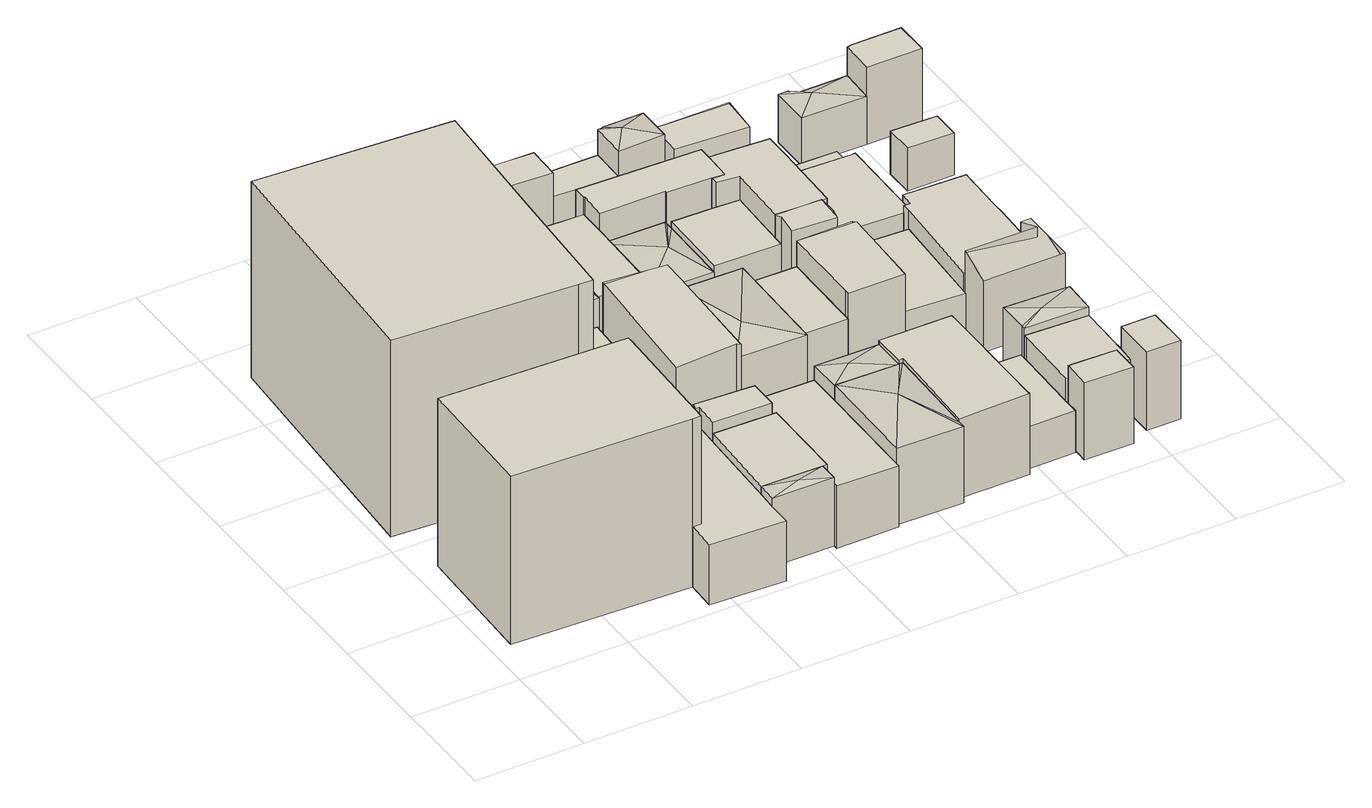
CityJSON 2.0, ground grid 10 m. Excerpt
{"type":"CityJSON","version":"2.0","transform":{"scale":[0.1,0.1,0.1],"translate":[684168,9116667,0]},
"CityObjects":{
"building1":{"type":"Building","attributes":{"Building Type":"Office Building","Roof Shape":"flat","Roof Material":"Asbestos Sheet","Roof Material Code":"4","Roof Direction":"west","Building Height":16.44,"Roof Slope":14.4,"Footprint Area":208.8,"Solar PV Capacity Low":28.15,"Solar PV Capacity High":36.98,"Solar Annual Energy Low":40597,"Solar Annual Energy High":53504,"Suitable PV Area":168.08},"geometry":[{"type":"MultiSurface","lod":"2.2","boundaries":[[[0,1,2,3,4,5]],[[5,4,6,7]],[[4,3,8,6]],[[3,2,9,8]],[[2,1,10,9]],[[1,0,11,10]],[[0,5,7,11]],[[7,6,8,9,10,11]]]}]},
"building2":{"type":"Building","attributes":{"Building Type":"Office Building","Roof Shape":"flat","Roof Material":"Asbestos Sheet","Roof Material Code":"4","Roof Direction":"west","Building Height":19.15,"Roof Slope":11.9,"Footprint Area":438.15,"Solar PV Capacity Low":59.08,"Solar PV Capacity High":77.6,"Solar Annual Energy Low":85191,"Solar Annual Energy High":112275,"Suitable PV Area":352.71},"geometry":[{"type":"MultiSurface","lod":"2.2","boundaries":[[[12,13,14,15,16,17]],[[17,16,18,19]],[[16,15,20,18]],[[15,14,21,20]],[[14,13,22,21]],[[13,12,23,22]],[[12,17,19,23]],[[19,18,20,21,22,23]]]}]},
"building3":{"type":"Building","attributes":{"Building Type":"Residential","Roof Shape":"flat","Roof Material":"Concrete Glazed Tile","Roof Material Code":"1","Roof Direction":"west","Building Height":5.93,"Roof Slope":13.5,"Footprint Area":89.83,"Solar PV Capacity Low":11.25,"Solar PV Capacity High":14.77,"Solar Annual Energy Low":16218,"Solar Annual Energy High":21374,"Suitable PV Area":67.15},"geometry":[{"type":"MultiSurface","lod":"2.2","boundaries":[[[24,3,2,1,25,26,27,28,29,30]],[[30,29,31,32]],[[29,28,33,31]],[[28,27,34,33]],[[27,26,35,34]],[[26,25,36,35]],[[25,1,37,36]],[[1,2,38,37]],[[2,3,39,38]],[[3,24,40,39]],[[24,30,32,40]],[[32,31,33,34,35,36,37,38,39,40]]]}]},
"building4":{"type":"Building","attributes":{"Building Type":"Residential","Roof Shape":"hip","Roof Material":"Concrete Glazed Tile","Roof Material Code":"1","Roof Direction":"west","Building Height":6.72,"Roof Slope":23.7,"Footprint Area":10.1,"Solar PV Capacity Low":1.26,"Solar PV Capacity High":1.66,"Solar Annual Energy Low":1823,"Solar Annual Energy High":2403,"Suitable PV Area":7.55},"geometry":[{"type":"MultiSurface","lod":"2.2","boundaries":[[[41,42,28,27]],[[27,28,43,44]],[[28,42,45,43]],[[42,41,46,45]],[[41,27,44,46]],[[44,43,47]],[[43,45,47]],[[45,46,47]],[[46,44,47]]]}]},
"building5":{"type":"Building","attributes":{"Building Type":"Residential","Roof Shape":"shed","Roof Material":"Concrete Glazed Tile","Roof Material Code":"1","Roof Direction":"west","Building Height":4.6,"Roof Slope":17.4,"Footprint Area":80.09,"Solar PV Capacity Low":10.03,"Solar PV Capacity High":13.17,"Solar Annual Energy Low":14459,"Solar Annual Energy High":19056,"Suitable PV Area":59.86},"geometry":[{"type":"MultiSurface","lod":"2.2","boundaries":[[[15,14,13,48,49]],[[49,48,50,51]],[[48,13,52,50]],[[13,14,53,52]],[[14,15,54,53]],[[15,49,51,54]],[[51,50,52,53,54]]]}]},
"building6":{"type":"Building","attributes":{"Building Type":"Residential","Roof Shape":"flat","Roof Material":"Concrete Glazed Tile","Roof Material Code":"1","Roof Direction":"west","Building Height":6.72,"Roof Slope":6.2,"Footprint Area":47.61,"Solar PV Capacity Low":5.96,"Solar PV Capacity High":7.83,"Solar Annual Energy Low":8595,"Solar Annual Energy High":11328,"Suitable PV Area":35.59},"geometry":[{"type":"MultiSurface","lod":"2.2","boundaries":[[[55,29,28,42,56,57]],[[57,56,58,59]],[[56,42,45,58]],[[42,28,43,45]],[[28,29,60,43]],[[29,55,61,60]],[[55,57,59,61]],[[59,58,45,43,60,61]]]}]},
"building7":{"type":"Building","attributes":{"Building Type":"Residential","Roof Shape":"flat","Roof Material":"Concrete Glazed Tile","Roof Material Code":"1","Roof Direction":"west","Building Height":7.8,"Roof Slope":12,"Footprint Area":15.35,"Solar PV Capacity Low":1.92,"Solar PV Capacity High":2.52,"Solar Annual Energy Low":2770,"Solar Annual Energy High":3651,"Suitable PV Area":11.47},"geometry":[{"type":"MultiSurface","lod":"2.2","boundaries":[[[62,24,30,29,55,63]],[[63,55,64,65]],[[55,29,66,64]],[[29,30,67,66]],[[30,24,68,67]],[[24,62,69,68]],[[62,63,65,69]],[[65,64,66,67,68,69]]]}]},
"building8":{"type":"Building","attributes":{"Building Type":"Residential","Roof Shape":"shed","Roof Material":"Concrete Glazed Tile","Roof Material Code":"1","Roof Direction":"west","Building Height":5.99,"Roof Slope":11.4,"Footprint Area":73.12,"Solar PV Capacity Low":9.15,"Solar PV Capacity High":12.02,"Solar Annual Energy Low":13201,"Solar Annual Energy High":17398,"Suitable PV Area":54.65},"geometry":[{"type":"MultiSurface","lod":"2.2","boundaries":[[[70,63,55,57,56,42,41,71,72,73,74,75]],[[75,74,76,77]],[[74,73,78,76]],[[73,72,79,78]],[[72,71,80,79]],[[71,41,81,80]],[[41,42,82,81]],[[42,56,83,82]],[[56,57,84,83]],[[57,55,85,84]],[[55,63,86,85]],[[63,70,87,86]],[[70,75,77,87]],[[77,76,78,79,80,81,82,83,84,85,86,87]]]}]},
"building9":{"type":"Building","attributes":{"Building Type":"Residential","Roof Shape":"hip","Roof Material":"Concrete Glazed Tile","Roof Material Code":"1","Roof Direction":"west","Building Height":6.15,"Roof Slope":22.5,"Footprint Area":70.65,"Solar PV Capacity Low":8.85,"Solar PV Capacity High":11.62,"Solar Annual Energy Low":12756,"Solar Annual Energy High":16811,"Suitable PV Area":52.81},"geometry":[{"type":"MultiSurface","lod":"2.2","boundaries":[[[88,89,90,91,92,93,94,95]],[[95,94,96,97]],[[94,93,98,96]],[[93,92,99,98]],[[92,91,100,99]],[[91,90,101,100]],[[90,89,102,101]],[[89,88,103,102]],[[88,95,97,103]],[[97,96,104]],[[96,98,104]],[[98,99,104]],[[99,100,104]],[[100,101,104]],[[101,102,104]],[[102,103,104]],[[103,97,104]]]}]},
"building10":{"type":"Building","attributes":{"Building Type":"Residential","Roof Shape":"gable","Roof Material":"Concrete Glazed Tile","Roof Material Code":"1","Roof Direction":"west","Building Height":7.82,"Roof Slope":29.4,"Footprint Area":72.89,"Solar PV Capacity Low":9.13,"Solar PV Capacity High":11.99,"Solar Annual Energy Low":13160,"Solar Annual Energy High":17344,"Suitable PV Area":54.49},"geometry":[{"type":"MultiSurface","lod":"2.2","boundaries":[[[105,106,107,108,109,110]],[[110,109,111,112]],[[109,108,113,111]],[[108,107,114,113]],[[107,106,115,114]],[[106,105,116,115]],[[105,110,112,116]],[[112,111,113,114,115,116]]]}]},
"building11":{"type":"Building","attributes":{"Building Type":"Residential","Roof Shape":"gable","Roof Material":"Concrete Glazed Tile","Roof Material Code":"1","Roof Direction":"west","Building Height":5.96,"Roof Slope":29.6,"Footprint Area":47.29,"Solar PV Capacity Low":5.92,"Solar PV Capacity High":7.78,"Solar Annual Energy Low":8538,"Solar Annual Energy High":11252,"Suitable PV Area":35.35},"geometry":[{"type":"MultiSurface","lod":"2.2","boundaries":[[[93,92,91,90,117,118,119,120,121]],[[121,120,122,123]],[[120,119,124,122]],[[119,118,125,124]],[[118,117,126,125]],[[117,90,127,126]],[[90,91,128,127]],[[91,92,129,128]],[[92,93,130,129]],[[93,121,123,130]],[[123,122,124,125,126,127,128,129,130]]]}]},
"building12":{"type":"Building","attributes":{"Building Type":"Residential","Roof Shape":"hip","Roof Material":"Concrete Glazed Tile","Roof Material Code":"1","Roof Direction":"west","Building Height":7.52,"Roof Slope":21.6,"Footprint Area":61.01,"Solar PV Capacity Low":7.64,"Solar PV Capacity High":10.03,"Solar Annual Energy Low":11016,"Solar Annual Energy High":14518,"Suitable PV Area":45.61},"geometry":[{"type":"MultiSurface","lod":"2.2","boundaries":[[[131,74,73,132,133,134]],[[134,133,135,136]],[[133,132,137,135]],[[132,73,138,137]],[[73,74,139,138]],[[74,131,140,139]],[[131,134,136,140]],[[136,135,141]],[[135,137,141]],[[137,138,141]],[[138,139,141]],[[139,140,141]],[[140,136,141]]]}]},
"building13":{"type":"Building","attributes":{"Building Type":"Residential","Roof Shape":"hip","Roof Material":"Concrete Glazed Tile","Roof Material Code":"1","Roof Direction":"west","Building Height":6.87,"Roof Slope":25.1,"Footprint Area":60.81,"Solar PV Capacity Low":7.61,"Solar PV Capacity High":10,"Solar Annual Energy Low":10979,"Solar Annual Energy High":14469,"Suitable PV Area":45.45},"geometry":[{"type":"MultiSurface","lod":"2.2","boundaries":[[[108,107,106,142,143]],[[143,142,144,145]],[[142,106,146,144]],[[106,107,147,146]],[[107,108,148,147]],[[108,143,145,148]],[[145,144,149]],[[144,146,149]],[[146,147,149]],[[147,148,149]],[[148,145,149]]]}]},
"building14":{"type":"Building","attributes":{"Building Type":"Residential","Roof Shape":"hip","Roof Material":"Concrete Glazed Tile","Roof Material Code":"1","Roof Direction":"west","Building Height":7.38,"Roof Slope":20.2,"Footprint Area":18.79,"Solar PV Capacity Low":2.35,"Solar PV Capacity High":3.09,"Solar Annual Energy Low":3392,"Solar Annual Energy High":4471,"Suitable PV Area":14.05},"geometry":[{"type":"MultiSurface","lod":"2.2","boundaries":[[[75,74,131,150]],[[150,131,151,152]],[[131,74,153,151]],[[74,75,154,153]],[[75,150,152,154]],[[152,151,155]],[[151,153,155]],[[153,154,155]],[[154,152,155]]]}]},
"building15":{"type":"Building","attributes":{"Building Type":"Residential","Roof Shape":"gable","Roof Material":"Concrete Glazed Tile","Roof Material Code":"1","Roof Direction":"west","Building Height":7.35,"Roof Slope":32.5,"Footprint Area":17.29,"Solar PV Capacity Low":2.17,"Solar PV Capacity High":2.84,"Solar Annual Energy Low":3122,"Solar Annual Energy High":4114,"Suitable PV Area":12.93},"geometry":[{"type":"MultiSurface","lod":"2.2","boundaries":[[[156,157,158,159,160,161]],[[161,160,162,163]],[[160,159,164,162]],[[159,158,165,164]],[[158,157,166,165]],[[157,156,167,166]],[[156,161,163,167]],[[163,162,164,165,166,167]]]}]},
"building16":{"type":"Building","attributes":{"Building Type":"Residential","Roof Shape":"hip","Roof Material":"Concrete Glazed Tile","Roof Material Code":"1","Roof Direction":"west","Building Height":4.65,"Roof Slope":21.7,"Footprint Area":47.4,"Solar PV Capacity Low":5.93,"Solar PV Capacity High":7.79,"Solar Annual Energy Low":8557,"Solar Annual Energy High":11278,"Suitable PV Area":35.43},"geometry":[{"type":"MultiSurface","lod":"2.2","boundaries":[[[119,118,168,169,170,171]],[[171,170,172,173]],[[170,169,174,172]],[[169,168,175,174]],[[168,118,176,175]],[[118,119,177,176]],[[119,171,173,177]],[[173,172,178]],[[172,174,178]],[[174,175,178]],[[175,176,178]],[[176,177,178]],[[177,173,178]]]}]},
"building17":{"type":"Building","attributes":{"Building Type":"Residential","Roof Shape":"gable","Roof Material":"Concrete Glazed Tile","Roof Material Code":"1","Roof Direction":"west","Building Height":7.78,"Roof Slope":31.2,"Footprint Area":81.11,"Solar PV Capacity Low":10.16,"Solar PV Capacity High":13.34,"Solar Annual Energy Low":14644,"Solar Annual Energy High":19299,"Suitable PV Area":60.63},"geometry":[{"type":"MultiSurface","lod":"2.2","boundaries":[[[131,134,133,179,180,181,182,150]],[[150,182,183,184]],[[182,181,185,183]],[[181,180,186,185]],[[180,179,187,186]],[[179,133,188,187]],[[133,134,189,188]],[[134,131,190,189]],[[131,150,184,190]],[[184,183,185,186,187,188,189,190]]]}]},
"building18":{"type":"Building","attributes":{"Building Type":"Residential","Roof Shape":"gable","Roof Material":"Concrete Glazed Tile","Roof Material Code":"1","Roof Direction":"west","Building Height":5.29,"Roof Slope":26,"Footprint Area":40.48,"Solar PV Capacity Low":5.07,"Solar PV Capacity High":6.66,"Solar Annual Energy Low":7309,"Solar Annual Energy High":9632,"Suitable PV Area":30.26},"geometry":[{"type":"MultiSurface","lod":"2.2","boundaries":[[[143,191,192,193,194]],[[194,193,195,196]],[[193,192,197,195]],[[192,191,198,197]],[[191,143,199,198]],[[143,194,196,199]],[[196,195,197,198,199]]]}]},
"building19":{"type":"Building","attributes":{"Building Type":"Residential","Roof Shape":"gable","Roof Material":"Concrete Glazed Tile","Roof Material Code":"1","Roof Direction":"west","Building Height":4.99,"Roof Slope":30.1,"Footprint Area":19.28,"Solar PV Capacity Low":2.41,"Solar PV Capacity High":3.17,"Solar Annual Energy Low":3480,"Solar Annual Energy High":4586,"Suitable PV Area":14.41},"geometry":[{"type":"MultiSurface","lod":"2.2","boundaries":[[[200,156,161,201]],[[201,161,202,203]],[[161,156,204,202]],[[156,200,205,204]],[[200,201,203,205]],[[203,202,204,205]]]}]},
"building20":{"type":"Building","attributes":{"Building Type":"Residential","Roof Shape":"shed","Roof Material":"Concrete Glazed Tile","Roof Material Code":"1","Roof Direction":"west","Building Height":7.64,"Roof Slope":12.4,"Footprint Area":42.54,"Solar PV Capacity Low":5.33,"Solar PV Capacity High":7,"Solar Annual Energy Low":7680,"Solar Annual Energy High":10122,"Suitable PV Area":31.8},"geometry":[{"type":"MultiSurface","lod":"2.2","boundaries":[[[206,120,121,119,171,170,207,208,209,210]],[[210,209,211,212]],[[209,208,213,211]],[[208,207,214,213]],[[207,170,215,214]],[[170,171,216,215]],[[171,119,217,216]],[[119,121,218,217]],[[121,120,219,218]],[[120,206,220,219]],[[206,210,212,220]],[[212,211,213,214,215,216,217,218,219,220]]]}]},
"building21":{"type":"Building","attributes":{"Building Type":"Residential","Roof Shape":"flat","Roof Material":"Concrete Glazed Tile","Roof Material Code":"1","Roof Direction":"west","Building Height":5.34,"Roof Slope":9.9,"Footprint Area":42.13,"Solar PV Capacity Low":5.28,"Solar PV Capacity High":6.93,"Solar Annual Energy Low":7607,"Solar Annual Energy High":10025,"Suitable PV Area":31.49},"geometry":[{"type":"MultiSurface","lod":"2.2","boundaries":[[[221,169,168,222,223,224]],[[224,223,225,226]],[[223,222,227,225]],[[222,168,228,227]],[[168,169,229,228]],[[169,221,230,229]],[[221,224,226,230]],[[226,225,227,228,229,230]]]}]},
"building22":{"type":"Building","attributes":{"Building Type":"Residential","Roof Shape":"gable","Roof Material":"Concrete Glazed Tile","Roof Material Code":"1","Roof Direction":"west","Building Height":4.12,"Roof Slope":27.1,"Footprint Area":39.56,"Solar PV Capacity Low":4.95,"Solar PV Capacity High":6.51,"Solar Annual Energy Low":7142,"Solar Annual Energy High":9413,"Suitable PV Area":29.57},"geometry":[{"type":"MultiSurface","lod":"2.2","boundaries":[[[181,180,231,232,233,234,235,236,237]],[[237,236,238,239]],[[236,235,240,238]],[[235,234,241,240]],[[234,233,242,241]],[[233,232,243,242]],[[232,231,244,243]],[[231,180,245,244]],[[180,181,246,245]],[[181,237,239,246]],[[239,238,240,241,242,243,244,245,246]]]}]},
"building23":{"type":"Building","attributes":{"Building Type":"Residential","Roof Shape":"gable","Roof Material":"Concrete Glazed Tile","Roof Material Code":"1","Roof Direction":"west","Building Height":7.77,"Roof Slope":33.1,"Footprint Area":43.01,"Solar PV Capacity Low":5.38,"Solar PV Capacity High":7.07,"Solar Annual Energy Low":7765,"Solar Annual Energy High":10233,"Suitable PV Area":32.15},"geometry":[{"type":"MultiSurface","lod":"2.2","boundaries":[[[247,194,193,192,248,249]],[[249,248,250,251]],[[248,192,252,250]],[[192,193,253,252]],[[193,194,254,253]],[[194,247,255,254]],[[247,249,251,255]],[[251,250,252,253,254,255]]]}]},
"building24":{"type":"Building","attributes":{"Building Type":"Residential","Roof Shape":"hip","Roof Material":"Concrete Glazed Tile","Roof Material Code":"1","Roof Direction":"west","Building Height":7.49,"Roof Slope":30,"Footprint Area":14.62,"Solar PV Capacity Low":1.83,"Solar PV Capacity High":2.4,"Solar Annual Energy Low":2639,"Solar Annual Energy High":3478,"Suitable PV Area":10.93},"geometry":[{"type":"MultiSurface","lod":"2.2","boundaries":[[[256,257,258,200,201,259]],[[259,201,260,261]],[[201,200,262,260]],[[200,258,263,262]],[[258,257,264,263]],[[257,256,265,264]],[[256,259,261,265]],[[261,260,266]],[[260,262,266]],[[262,263,266]],[[263,264,266]],[[264,265,266]],[[265,261,266]]]}]},
"building25":{"type":"Building","attributes":{"Building Type":"Residential","Roof Shape":"gable","Roof Material":"Concrete Glazed Tile","Roof Material Code":"1","Roof Direction":"west","Building Height":7.5,"Roof Slope":27.3,"Footprint Area":10.87,"Solar PV Capacity Low":1.36,"Solar PV Capacity High":1.79,"Solar Annual Energy Low":1963,"Solar Annual Energy High":2587,"Suitable PV Area":8.13},"geometry":[{"type":"MultiSurface","lod":"2.2","boundaries":[[[267,268,269,270,271,223,222]],[[222,223,272,273]],[[223,271,274,272]],[[271,270,275,274]],[[270,269,276,275]],[[269,268,277,276]],[[268,267,278,277]],[[267,222,273,278]],[[273,272,274,275,276,277,278]]]}]},
"building26":{"type":"Building","attributes":{"Building Type":"Residential","Roof Shape":"gable","Roof Material":"Concrete Glazed Tile","Roof Material Code":"1","Roof Direction":"west","Building Height":7.48,"Roof Slope":31.3,"Footprint Area":11.9,"Solar PV Capacity Low":1.49,"Solar PV Capacity High":1.96,"Solar Annual Energy Low":2148,"Solar Annual Energy High":2831,"Suitable PV Area":8.89},"geometry":[{"type":"MultiSurface","lod":"2.2","boundaries":[[[279,280,281,282,283,284]],[[284,283,285,286]],[[283,282,287,285]],[[282,281,288,287]],[[281,280,289,288]],[[280,279,290,289]],[[279,284,286,290]],[[286,285,287,288,289,290]]]}]},
"building27":{"type":"Building","attributes":{"Building Type":"Residential","Roof Shape":"shed","Roof Material":"Concrete Glazed Tile","Roof Material Code":"1","Roof Direction":"west","Building Height":7.47,"Roof Slope":17,"Footprint Area":47.43,"Solar PV Capacity Low":5.94,"Solar PV Capacity High":7.8,"Solar Annual Energy Low":8563,"Solar Annual Energy High":11285,"Suitable PV Area":35.45},"geometry":[{"type":"MultiSurface","lod":"2.2","boundaries":[[[291,209,208,207,221,224,223,271,270,292,293]],[[293,292,294,295]],[[292,270,296,294]],[[270,271,297,296]],[[271,223,298,297]],[[223,224,299,298]],[[224,221,300,299]],[[221,207,214,300]],[[207,208,213,214]],[[208,209,211,213]],[[209,291,301,211]],[[291,293,295,301]],[[295,294,296,297,298,299,300,214,213,211,301]]]}]},
"building28":{"type":"Building","attributes":{"Building Type":"Residential","Roof Shape":"shed","Roof Material":"Concrete Glazed Tile","Roof Material Code":"1","Roof Direction":"west","Building Height":6.17,"Roof Slope":11.4,"Footprint Area":39.54,"Solar PV Capacity Low":4.95,"Solar PV Capacity High":6.5,"Solar Annual Energy Low":7139,"Solar Annual Energy High":9408,"Suitable PV Area":29.56},"geometry":[{"type":"MultiSurface","lod":"2.2","boundaries":[[[302,303,235,234,233,282,280,279,304,305]],[[305,304,306,307]],[[304,279,308,306]],[[279,280,309,308]],[[280,282,310,309]],[[282,233,311,310]],[[233,234,312,311]],[[234,235,313,312]],[[235,303,314,313]],[[303,302,315,314]],[[302,305,307,315]],[[307,306,308,309,310,311,312,313,314,315]]]}]},
"building29":{"type":"Building","attributes":{"Building Type":"Residential","Roof Shape":"flat","Roof Material":"Concrete Glazed Tile","Roof Material Code":"1","Roof Direction":"west","Building Height":4.17,"Roof Slope":8.9,"Footprint Area":54.48,"Solar PV Capacity Low":6.82,"Solar PV Capacity High":8.96,"Solar Annual Energy Low":9835,"Solar Annual Energy High":12962,"Suitable PV Area":40.72},"geometry":[{"type":"MultiSurface","lod":"2.2","boundaries":[[[316,247,249,248,317,318,319]],[[319,318,320,321]],[[318,317,322,320]],[[317,248,323,322]],[[248,249,324,323]],[[249,247,325,324]],[[247,316,326,325]],[[316,319,321,326]],[[321,320,322,323,324,325,326]]]}]},
"building30":{"type":"Building","attributes":{"Building Type":"Residential","Roof Shape":"hip","Roof Material":"Concrete Glazed Tile","Roof Material Code":"1","Roof Direction":"west","Building Height":7.03,"Roof Slope":29.5,"Footprint Area":19.41,"Solar PV Capacity Low":2.43,"Solar PV Capacity High":3.19,"Solar Annual Energy Low":3503,"Solar Annual Energy High":4617,"Suitable PV Area":14.51},"geometry":[{"type":"MultiSurface","lod":"2.2","boundaries":[[[327,236,235,303,328]],[[328,303,329,330]],[[303,235,331,329]],[[235,236,332,331]],[[236,327,333,332]],[[327,328,330,333]],[[330,329,334]],[[329,331,334]],[[331,332,334]],[[332,333,334]],[[333,330,334]]]}]},
"building31":{"type":"Building","attributes":{"Building Type":"Residential","Roof Shape":"gable","Roof Material":"Concrete Glazed Tile","Roof Material Code":"1","Roof Direction":"west","Building Height":5.66,"Roof Slope":27,"Footprint Area":24.03,"Solar PV Capacity Low":3.01,"Solar PV Capacity High":3.95,"Solar Annual Energy Low":4338,"Solar Annual Energy High":5717,"Suitable PV Area":17.96},"geometry":[{"type":"MultiSurface","lod":"2.2","boundaries":[[[335,336,337,338,339]],[[339,338,340,341]],[[338,337,342,340]],[[337,336,343,342]],[[336,335,344,343]],[[335,339,341,344]],[[341,340,342,343,344]]]}]},
"building32":{"type":"Building","attributes":{"Building Type":"Residential","Roof Shape":"shed","Roof Material":"Concrete Glazed Tile","Roof Material Code":"1","Roof Direction":"west","Building Height":5.27,"Roof Slope":13.5,"Footprint Area":58.49,"Solar PV Capacity Low":7.32,"Solar PV Capacity High":9.62,"Solar Annual Energy Low":10560,"Solar Annual Energy High":13918,"Suitable PV Area":43.72},"geometry":[{"type":"MultiSurface","lod":"2.2","boundaries":[[[345,293,292,270,269,346,347,348,349,350,351,352]],[[352,351,353,354]],[[351,350,355,353]],[[350,349,356,355]],[[349,348,357,356]],[[348,347,358,357]],[[347,346,359,358]],[[346,269,360,359]],[[269,270,361,360]],[[270,292,362,361]],[[292,293,363,362]],[[293,345,364,363]],[[345,352,354,364]],[[354,353,355,356,357,358,359,360,361,362,363,364]]]}]},
"building33":{"type":"Building","attributes":{"Building Type":"Residential","Roof Shape":"gable","Roof Material":"Concrete Glazed Tile","Roof Material Code":"1","Roof Direction":"west","Building Height":7.67,"Roof Slope":31.1,"Footprint Area":12.09,"Solar PV Capacity Low":1.51,"Solar PV Capacity High":1.99,"Solar Annual Energy Low":2183,"Solar Annual Energy High":2877,"Suitable PV Area":9.04},"geometry":[{"type":"MultiSurface","lod":"2.2","boundaries":[[[365,366,367,368]],[[368,367,369,370]],[[367,366,371,369]],[[366,365,372,371]],[[365,368,370,372]],[[370,369,371,372]]]}]},
"building34":{"type":"Building","attributes":{"Building Type":"Residential","Roof Shape":"gable","Roof Material":"Concrete Glazed Tile","Roof Material Code":"1","Roof Direction":"west","Building Height":6.99,"Roof Slope":26,"Footprint Area":23.52,"Solar PV Capacity Low":2.94,"Solar PV Capacity High":3.87,"Solar Annual Energy Low":4246,"Solar Annual Energy High":5595,"Suitable PV Area":17.58},"geometry":[{"type":"MultiSurface","lod":"2.2","boundaries":[[[373,374,375,376,377,378]],[[378,377,379,380]],[[377,376,381,379]],[[376,375,382,381]],[[375,374,383,382]],[[374,373,384,383]],[[373,378,380,384]],[[380,379,381,382,383,384]]]}]},
"building35":{"type":"Building","attributes":{"Building Type":"Residential","Roof Shape":"flat","Roof Material":"Concrete Glazed Tile","Roof Material Code":"1","Roof Direction":"west","Building Height":4.08,"Roof Slope":13.4,"Footprint Area":14.41,"Solar PV Capacity Low":1.8,"Solar PV Capacity High":2.37,"Solar Annual Energy Low":2601,"Solar Annual Energy High":3428,"Suitable PV Area":10.77},"geometry":[{"type":"MultiSurface","lod":"2.2","boundaries":[[[291,293,345,385]],[[385,345,386,387]],[[345,293,388,386]],[[293,291,389,388]],[[291,385,387,389]],[[387,386,388,389]]]}]},
"building36":{"type":"Building","attributes":{"Building Type":"Residential","Roof Shape":"flat","Roof Material":"Concrete Glazed Tile","Roof Material Code":"1","Roof Direction":"west","Building Height":5.96,"Roof Slope":11,"Footprint Area":74.34,"Solar PV Capacity Low":9.31,"Solar PV Capacity High":12.22,"Solar Annual Energy Low":13421,"Solar Annual Energy High":17688,"Suitable PV Area":55.57},"geometry":[{"type":"MultiSurface","lod":"2.2","boundaries":[[[347,346,319,318,375,374,373,390,391,392,393,394,348]],[[348,394,395,396]],[[394,393,397,395]],[[393,392,398,397]],[[392,391,399,398]],[[391,390,400,399]],[[390,373,401,400]],[[373,374,402,401]],[[374,375,403,402]],[[375,318,404,403]],[[318,319,405,404]],[[319,346,406,405]],[[346,347,407,406]],[[347,348,396,407]],[[396,395,397,398,399,400,401,402,403,404,405,406,407]]]}]},
"building37":{"type":"Building","attributes":{"Building Type":"Residential","Roof Shape":"hip","Roof Material":"Concrete Glazed Tile","Roof Material Code":"1","Roof Direction":"west","Building Height":4.65,"Roof Slope":21.3,"Footprint Area":19.14,"Solar PV Capacity Low":2.4,"Solar PV Capacity High":3.15,"Solar Annual Energy Low":3456,"Solar Annual Energy High":4555,"Suitable PV Area":14.31},"geometry":[{"type":"MultiSurface","lod":"2.2","boundaries":[[[408,409,410,411,412,413]],[[413,412,414,415]],[[412,411,416,414]],[[411,410,417,416]],[[410,409,418,417]],[[409,408,419,418]],[[408,413,415,419]],[[415,414,420]],[[414,416,420]],[[416,417,420]],[[417,418,420]],[[418,419,420]],[[419,415,420]]]}]},
"building38":{"type":"Building","attributes":{"Building Type":"Residential","Roof Shape":"shed","Roof Material":"Concrete Glazed Tile","Roof Material Code":"1","Roof Direction":"west","Building Height":4.14,"Roof Slope":17.7,"Footprint Area":11.43,"Solar PV Capacity Low":1.43,"Solar PV Capacity High":1.88,"Solar Annual Energy Low":2064,"Solar Annual Energy High":2720,"Suitable PV Area":8.54},"geometry":[{"type":"MultiSurface","lod":"2.2","boundaries":[[[421,422,423,424]],[[424,423,425,426]],[[423,422,427,425]],[[422,421,428,427]],[[421,424,426,428]],[[426,425,427,428]]]}]},
"building39":{"type":"Building","attributes":{"Building Type":"Residential","Roof Shape":"flat","Roof Material":"Concrete Glazed Tile","Roof Material Code":"1","Roof Direction":"west","Building Height":7.55,"Roof Slope":12.9,"Footprint Area":16.43,"Solar PV Capacity Low":2.06,"Solar PV Capacity High":2.7,"Solar Annual Energy Low":2967,"Solar Annual Energy High":3910,"Suitable PV Area":12.28},"geometry":[{"type":"MultiSurface","lod":"2.2","boundaries":[[[429,430,408,413,431]],[[431,413,432,433]],[[413,408,434,432]],[[408,430,435,434]],[[430,429,436,435]],[[429,431,433,436]],[[433,432,434,435,436]]]}]}
},
"vertices":[
[18,45,0],[182,39,0],[190,39,0],[194,155,0],[194,160,0],[22,166,0],[194,160,164],[22,166,164],[194,155,164],[190,39,164],[182,39,164],[18,45,164],
[10,219,0],[177,209,0],[190,208,0],[197,329,0],[205,450,0],[24,461,0],[205,450,192],[24,461,192],[197,329,192],[190,208,192],[177,209,192],[10,219,192],
[252,153,0],[181,11,0],[250,8,0],[250,30,0],[251,49,0],[254,130,0],[255,153,0],[254,130,59],[255,153,59],[251,49,59],[250,30,59],[250,8,59],[181,11,59],[182,39,59],[190,39,59],[194,155,59],[252,153,59],
[307,30,0],[307,48,0],[251,49,67],[250,30,67],[307,48,67],[307,30,67],[279,39,69],
[257,205,0],[263,326,0],[257,205,46],[263,326,46],[177,209,49],[190,208,48],[197,329,48],
[308,129,0],[311,48,0],[312,129,0],[311,48,67],[312,129,67],[254,130,67],[308,129,67],
[253,159,0],[308,156,0],[308,129,78],[308,156,78],[254,130,78],[255,153,78],[252,153,78],[253,159,78],
[308,160,0],[307,26,0],[364,26,0],[364,29,0],[365,128,0],[365,160,0],[365,128,60],[365,160,60],[364,29,60],[364,26,60],[307,26,61],[307,30,61],[307,48,61],[311,48,61],[312,129,61],[308,129,61],[308,156,61],[308,160,61],
[214,342,0],[273,340,0],[273,344,0],[274,366,0],[276,445,0],[276,447,0],[277,460,0],[218,462,0],[277,460,62],[218,462,62],[276,447,62],[276,445,62],[274,366,62],[273,344,62],[273,340,62],[214,342,62],[260,401,67],
[267,209,0],[321,206,0],[325,206,0],[330,310,0],[331,332,0],[273,334,0],[331,332,78],[273,334,81],[330,310,79],[325,206,81],[321,206,83],[267,209,78],
[319,342,0],[319,343,0],[321,421,0],[321,446,0],[322,446,0],[321,446,60],[322,446,60],[321,421,60],[319,343,61],[319,342,61],[273,344,60],[274,366,60],[276,445,61],[276,447,61],
[424,127,0],[425,28,0],[425,35,0],[427,127,0],[425,35,75],[427,127,75],[425,28,75],[364,29,75],[365,128,75],[424,127,75],[399,86,80],
[385,205,0],[387,309,0],[385,205,69],[387,309,69],[321,206,69],[325,206,69],[330,310,69],[345,240,75],
[424,159,0],[424,127,74],[424,159,74],[365,128,74],[365,160,74],[389,147,76],
[320,522,0],[269,523,0],[269,518,0],[264,518,0],[264,492,0],[319,490,0],[264,492,75],[319,490,74],[264,518,76],[269,518,76],[269,523,74],[320,522,74],
[380,342,0],[381,411,0],[381,418,0],[381,420,0],[381,418,47],[381,420,47],[381,411,47],[380,342,47],[319,343,47],[321,421,47],[363,385,51],
[490,35,0],[490,42,0],[491,129,0],[491,159,0],[491,159,78],[424,159,78],[491,129,78],[490,42,78],[490,35,79],[425,35,78],[427,127,79],[424,127,78],
[386,227,0],[435,226,0],[435,230,0],[436,308,0],[435,230,53],[436,308,53],[435,226,53],[386,227,53],[387,309,53],
[379,522,0],[378,488,0],[319,490,51],[378,488,50],[320,522,50],[379,522,50],
[321,458,0],[422,417,0],[434,417,0],[435,444,0],[435,456,0],[435,444,76],[435,456,76],[434,417,76],[422,417,77],[381,418,77],[381,420,77],[321,421,77],[322,446,77],[321,446,77],[321,458,77],
[422,410,0],[441,341,0],[441,350,0],[443,409,0],[441,350,53],[443,409,53],[441,341,53],[380,342,53],[381,411,53],[422,410,53],
[536,42,0],[536,54,0],[536,57,0],[537,120,0],[537,124,0],[537,127,0],[537,129,0],[537,127,41],[537,129,41],[537,124,41],[537,120,41],[536,57,41],[536,54,41],[536,42,41],[490,42,41],[491,129,42],
[486,306,0],[487,225,0],[490,306,0],[487,225,79],[490,306,78],[435,226,78],[435,230,78],[436,308,78],[486,306,80],
[421,523,0],[384,523,0],[384,522,0],[421,489,0],[378,488,75],[421,489,75],[379,522,75],[384,522,75],[384,523,75],[421,523,75],[395,511,78],
[441,324,0],[482,323,0],[482,329,0],[483,349,0],[442,350,0],[441,350,75],[441,341,79],[442,350,75],[483,349,76],[482,329,78],[482,323,75],[441,324,76],
[582,56,0],[542,57,0],[539,57,0],[538,57,0],[537,30,0],[582,29,0],[537,30,75],[582,29,75],[538,57,75],[539,57,75],[542,57,75],[582,56,75],
[490,442,0],[488,349,0],[490,418,0],[488,349,75],[490,418,75],[483,349,75],[442,350,76],[441,350,76],[443,409,76],[422,410,77],[490,442,75],
[595,79,0],[596,123,0],[594,55,0],[595,75,0],[594,55,62],[595,75,62],[582,56,62],[542,57,63],[538,57,63],[536,57,63],[537,120,63],[537,124,63],[596,123,62],[595,79,62],
[487,323,0],[541,222,0],[541,225,0],[546,320,0],[541,225,42],[546,320,42],[541,222,42],[487,225,42],[490,306,42],[486,306,42],[487,323,42],
[537,157,0],[597,155,0],[596,123,70],[597,155,70],[537,124,70],[537,127,70],[537,157,70],[561,137,73],
[499,521,0],[438,522,0],[431,523,0],[429,488,0],[497,485,0],[429,488,58],[497,485,57],[431,523,57],[438,522,57],[499,521,58],
[551,417,0],[546,328,0],[552,328,0],[553,341,0],[553,344,0],[553,345,0],[554,413,0],[554,417,0],[554,413,53],[554,417,53],[553,345,53],[553,344,53],[553,341,53],[552,328,53],[546,328,53],[482,329,54],[483,349,54],[488,349,54],[490,418,54],[551,417,53],
[631,79,0],[600,79,0],[600,39,0],[631,39,0],[600,39,77],[631,39,77],[600,79,77],[631,79,77],
[608,250,0],[608,224,0],[542,225,0],[542,196,0],[617,196,0],[617,250,0],[617,196,70],[617,250,70],[542,196,70],[542,225,81],[608,224,81],[608,250,70],
[551,441,0],[551,417,41],[551,441,41],[490,418,41],[490,442,41],
[608,254,0],[609,281,0],[609,293,0],[610,333,0],[610,339,0],[610,339,60],[553,341,60],[610,333,60],[609,293,60],[609,281,60],[608,254,60],[608,250,60],[608,224,60],[542,225,60],[541,225,60],[546,320,60],[546,328,60],[552,328,60],
[606,518,0],[555,518,0],[555,524,0],[546,524,0],[546,487,0],[605,486,0],[546,487,47],[605,486,47],[546,524,47],[555,524,47],[555,518,47],[606,518,47],[569,510,49],
[601,415,0],[644,415,0],[644,442,0],[601,442,0],[644,442,41],[601,442,42],[644,415,41],[601,415,42],
[656,519,0],[611,519,0],[656,486,0],[605,486,75],[656,486,75],[606,518,75],[611,519,75],[656,519,75]
]}
